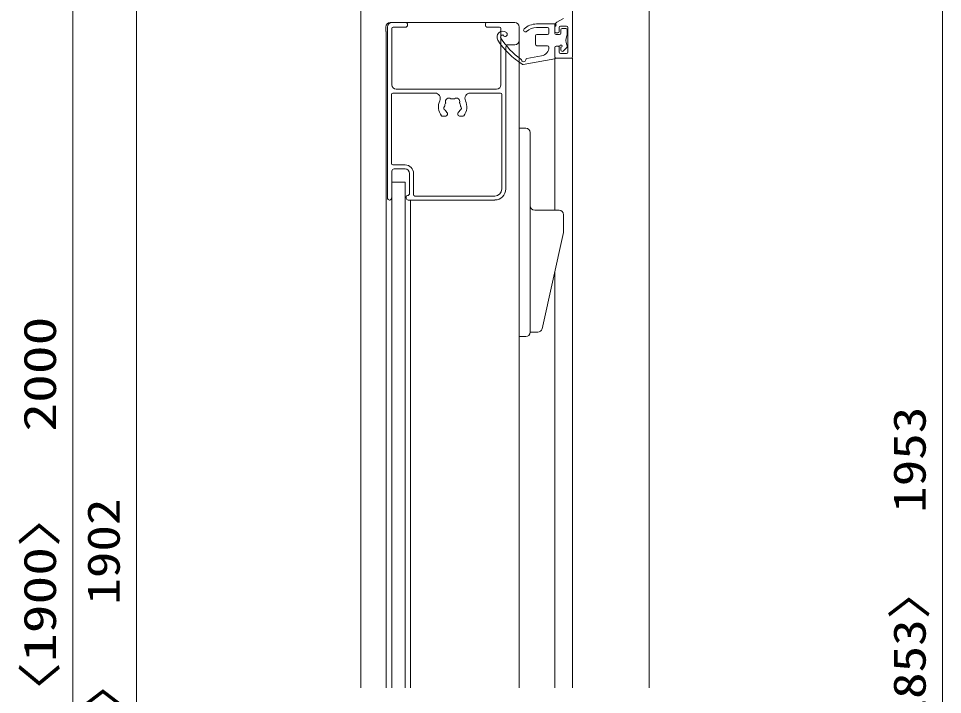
# Model space of a CAD drawing. Units: millimetres on the paper, scale 1:3. Extents: x -305 to 305, y -152 to 152.
# Drawn here: x -36 to 33.4, y 30 to 80.8 of the extents above; entities that cross this region are included whole.
import ezdxf
from ezdxf.enums import TextEntityAlignment as Align

# ---------------------------------------------------------------- set-up
doc = ezdxf.new("R2010")
doc.units = ezdxf.units.MM
doc.layers.add('0-3_HV', color=7, linetype='Continuous', lineweight=9)
doc.styles.add('ＭＳ ゴシック', font='')
doc.styles.get('ＭＳ ゴシック').set_extended_font_data('MS Gothic')

msp = doc.modelspace()

# ---------------------------------------------------------------- linework, layer by layer
at = {"layer": '0-3_HV'}
for p, q in [((-31.956, 111.537), (-31.956, -51.464)), ((-10.327, 30.536), (-10.327, 107.537)), ((33.373, 100.87), (33.373, -46.464)), ((11.339, 30.536), (11.339, 100.037)), ((5.573, 77.97), (5.573, 94.203)), ((-27.168, -45.464), (-27.168, 84.87)), ((-7.994, 80.537), (-8.119, 80.537)), ((-7.994, 80.537), (-6.927, 80.537)), ((-0.861, 80.537), (-6.927, 80.537)), ((-0.861, 80.537), (1.239, 80.537)), ((4.906, 80.847), (4.406, 80.559)), ((-8.452, 79.87), (-8.452, 80.203)), ((-8.427, 79.87), (-8.427, 30.536)), ((-8.327, 67.37), (-8.327, 80.203)), ((-7.994, 80.103), (-7.994, 75.87)), ((-6.927, 80.203), (-7.894, 80.203)), ((-6.827, 80.437), (-6.827, 80.303)), ((-0.961, 80.303), (-0.961, 80.437)), ((0.106, 80.203), (-0.861, 80.203)), ((0.206, 75.87), (0.206, 80.103)), ((1.573, 79.203), (1.573, 80.203)), ((2.869, 80.437), (4.239, 80.437)), ((2.869, 80.17), (3.706, 80.17)), ((3.806, 79.737), (3.806, 80.07)), ((4.239, 79.903), (4.239, 80.27)), ((4.239, 79.87), (4.239, 79.737)), ((4.573, 79.87), (4.573, 80.17)), ((4.673, 80.27), (5.139, 80.27)), ((4.706, 79.737), (4.706, 80.003)), ((4.806, 80.103), (5.073, 80.103)), ((5.173, 80.003), (5.173, 79.582)), ((5.239, 80.17), (5.239, 78.303)), ((1.573, 79.203), (1.573, 30.536)), ((2.806, 79.537), (2.806, 78.903)), ((2.906, 79.637), (3.706, 79.637)), ((4.339, 79.77), (4.473, 79.77)), ((4.339, 79.637), (4.606, 79.637)), ((0.573, 78.703), (0.573, 68.037)), ((1.239, 78.87), (0.739, 78.87)), ((3.706, 78.803), (2.906, 78.803)), ((3.806, 78.692), (3.806, 78.703)), ((4.239, 77.969), (4.239, 78.67)), ((4.473, 78.77), (4.339, 78.77)), ((4.623, 78.77), (4.473, 78.77)), ((4.573, 78.303), (4.573, 78.67)), ((4.706, 78.47), (4.706, 78.687)), ((5.173, 78.695), (4.877, 78.399)), ((5.173, 78.825), (5.173, 78.695)), ((4.239, 77.803), (1.877, 77.387)), ((2.155, 77.842), (3.255, 78.036)), ((4.239, 77.97), (4.239, 77.937)), ((4.239, 77.87), (4.239, 66.433)), ((5.139, 78.203), (4.673, 78.203)), ((5.573, 77.87), (5.473, 77.87)), ((5.573, 77.87), (5.573, 30.536)), ((-8.027, 69.937), (-8.027, 75.137)), ((-7.927, 75.237), (-4.75, 75.237)), ((-7.661, 75.537), (-0.127, 75.537)), ((-7.527, 75.533), (-7.027, 75.533)), ((-2.104, 75.237), (0.173, 75.237)), ((0.273, 75.137), (0.273, 68.037)), ((-3.811, 73.637), (-3.811, 73.683)), ((-3.044, 73.683), (-3.044, 73.637)), ((-4.185, 73.503), (-3.944, 73.503)), ((-2.911, 73.503), (-2.669, 73.503)), ((1.573, 72.599), (2.073, 72.599)), ((-6.994, 69.837), (-7.927, 69.837)), ((-6.994, 69.537), (-7.827, 69.537)), ((-7.994, 67.398), (-7.994, 69.37)), ((-6.661, 67.703), (-6.661, 69.203)), ((-6.361, 67.603), (-6.361, 69.203)), ((-7.994, 68.537), (-6.994, 68.537)), ((-6.994, 68.545), (-6.994, 30.536)), ((-8.008, 67.346), (-8.065, 67.252)), ((-7.994, 67.398), (-7.994, 30.536)), ((-6.927, 67.398), (-6.927, 67.437)), ((-6.856, 67.252), (-6.913, 67.346)), ((-0.261, 67.503), (-6.261, 67.503)), ((-8.151, 67.203), (-8.161, 67.203)), ((-0.261, 67.203), (-6.771, 67.203)), ((-6.594, 67.203), (-6.594, 30.536)), ((2.739, 66.433), (4.573, 66.433)), ((4.906, 66.099), (4.906, 64.766)), ((3.297, 57.527), (4.906, 64.766)), ((4.239, 61.766), (4.239, 30.536)), ((2.073, 56.933), (1.573, 56.933))]:
    msp.add_line(p, q, dxfattribs=at)
for points in [[(5.478, 77.87), (4.339, 77.87), (4.239, 77.87)], [(2.972, 57.266), (2.406, 57.266), (2.406, 72.266)]]:
    msp.add_lwpolyline(points, dxfattribs=at)
for centre, radius, start, end in [((-8.119, 80.203), 0.333, 90, 180), ((-7.994, 80.203), 0.333, 90, 180), ((-6.927, 80.437), 0.1, 0, 90), ((-0.861, 80.437), 0.1, 90, 180), ((1.239, 80.203), 0.333, 0, 90), ((4.573, 80.27), 0.333, 120, 180), ((-7.894, 80.103), 0.1, 90, 180), ((-6.927, 80.303), 0.1, 270, 0), ((-0.861, 80.303), 0.1, 180, 270), ((0.339, 79.453), 0.433, 51.31781, 212.39648), ((0.106, 80.103), 0.1, 0, 90), ((2.039, 79.97), 0.133, 133.76174, 313.76174), ((2.869, 79.103), 1.333, 90, 133.76174), ((2.869, 79.103), 1.067, 90, 133.76174), ((3.706, 80.07), 0.1, 0, 90), ((4.239, 80.337), 0.1, 270, 90), ((4.339, 79.87), 0.1, 180, 270), ((4.473, 79.87), 0.1, 270, 0), ((4.673, 80.17), 0.1, 90, 180), ((4.806, 80.003), 0.1, 90, 180), ((5.073, 80.003), 0.1, 0, 90), ((5.139, 80.17), 0.1, 360, 90), ((4.899, 82.347), 5.833, 212.39648, 237.98631), ((0.339, 79.453), 0.167, 88.18771, 212.39648), ((4.899, 82.347), 5.567, 212.39648, 234.96225), ((0.506, 79.662), 0.167, 194.44791, 51.31781), ((1.239, 79.203), 0.333, 270, 0), ((2.906, 79.537), 0.1, 90, 180), ((3.706, 79.737), 0.1, 270, 0), ((4.339, 79.737), 0.1, 180, 270), ((4.606, 79.737), 0.1, 270, 0), ((5.739, 79.203), 0.667, 150.40815, 209.59185), ((5.073, 79.582), 0.1, 330.40815, 0), ((0.739, 78.703), 0.167, 90, 180), ((2.906, 78.903), 0.1, 180, 270), ((3.139, 78.692), 0.667, 280, 0), ((3.706, 78.703), 0.1, 0, 90), ((4.339, 78.67), 0.1, 90, 180), ((4.339, 78.67), 0.1, 90, 180), ((4.473, 78.67), 0.1, 360, 90), ((4.706, 78.77), 0.0833, 270, 180), ((4.806, 78.47), 0.1, 180, 315), ((5.073, 78.825), 0.1, 360, 29.59185), ((1.646, 77.707), 0.1, 12.40363, 54.96225), ((1.906, 77.764), 0.167, 192.40363, 355.52249), ((2.172, 77.743), 0.1, 100, 175.52249), ((4.339, 77.97), 0.1, 180, 270), ((4.239, 77.87), 0.0667, 270, 90), ((4.673, 78.303), 0.1, 180, 270), ((5.139, 78.303), 0.1, 270, 0), ((5.473, 77.97), 0.1, 270, 0), ((1.86, 77.485), 0.1, 237.98631, 280), ((-7.661, 75.87), 0.333, 180, 270), ((-0.127, 75.87), 0.333, 270, 0), ((-7.927, 75.137), 0.1, 90, 180), ((-4.75, 74.837), 0.4, 334.417, 90), ((-2.104, 74.837), 0.4, 90, 205.583), ((0.173, 75.137), 0.1, 0, 90), ((-3.427, 74.203), 1.067, 154.417, 218.36651), ((-3.427, 74.203), 0.6, 151.96926, 173.7398), ((-3.714, 74.613), 0.25, 52.29961, 197.70039), ((-4.016, 74.517), 0.0667, 331.96926, 17.70039), ((-3.52, 74.863), 0.0667, 232.29961, 278.03074), ((-3.427, 74.203), 0.6, 81.96926, 98.03074), ((-3.334, 74.863), 0.0667, 261.96926, 307.70039), ((-3.141, 74.613), 0.25, 342.29961, 127.70039), ((-2.839, 74.517), 0.0667, 162.29961, 208.03074), ((-3.427, 74.203), 0.6, 6.2602, 28.03074), ((-3.427, 74.203), 1.067, 321.63349, 25.583), ((-3.92, 74.116), 0.167, 136.8699, 243.1301), ((-4.09, 74.276), 0.0667, 316.8699, 353.7398), ((-4.025, 73.908), 0.0667, 26.2602, 63.1301), ((-3.427, 74.203), 0.6, 206.2602, 225.20717), ((-3.944, 73.637), 0.133, 270, 0), ((-3.944, 73.683), 0.133, 0, 45.20717), ((-2.911, 73.683), 0.133, 134.79283, 180), ((-2.911, 73.637), 0.133, 180, 270), ((-3.427, 74.203), 0.6, 314.79283, 333.7398), ((-2.829, 73.908), 0.0667, 116.8699, 153.7398), ((-2.935, 74.116), 0.167, 296.8699, 43.1301), ((-2.765, 74.276), 0.0667, 186.2602, 223.1301), ((-4.185, 73.603), 0.1, 218.36651, 270), ((-2.669, 73.603), 0.1, 270, 321.63349), ((2.073, 72.266), 0.333, 0, 90), ((-7.927, 69.937), 0.1, 180, 270), ((-7.827, 69.37), 0.167, 90, 180), ((-6.994, 69.203), 0.633, 0, 90), ((-6.994, 69.203), 0.333, 0, 90), ((-0.261, 68.037), 0.533, 270, 0), ((-0.261, 68.037), 0.833, 270, 0), ((-8.161, 67.37), 0.167, 180, 270), ((-8.094, 67.398), 0.1, 329.03624, 360), ((-6.827, 67.437), 0.1, 90, 180), ((-6.827, 67.398), 0.1, 180, 210.96376), ((-6.827, 67.703), 0.167, 270, 0), ((-6.261, 67.603), 0.1, 180, 270), ((-8.151, 67.303), 0.1, 270, 329.03624), ((-6.771, 67.303), 0.1, 210.96376, 270), ((2.739, 66.766), 0.333, 180, 270), ((4.573, 66.099), 0.333, 0, 90), ((2.073, 57.266), 0.333, 270, 0), ((2.972, 57.599), 0.333, 270, 347.47119)]:
    msp.add_arc(centre, radius, start, end, dxfattribs=at)

# ---------------------------------------------------------------- texts
at = {"layer": '0-3_HV', "style": 'ＭＳ ゴシック'}
for s, width, p in [('《1800》\u3000〈1900〉\u30002000', 1.3, (-32.486, 6.5)), ('《1753》\u3000〈1853〉\u30001953', 1.2, (32.843, 3.729)), ('《1702》\u3000〈1802〉\u30001902', 1.2, (-27.698, -3.174))]:
    msp.add_text(s, height=2.444, rotation=90, dxfattribs=dict(at, width=width)).set_placement(p, align=Align.BOTTOM_LEFT)

doc.saveas('drawing.dxf')
